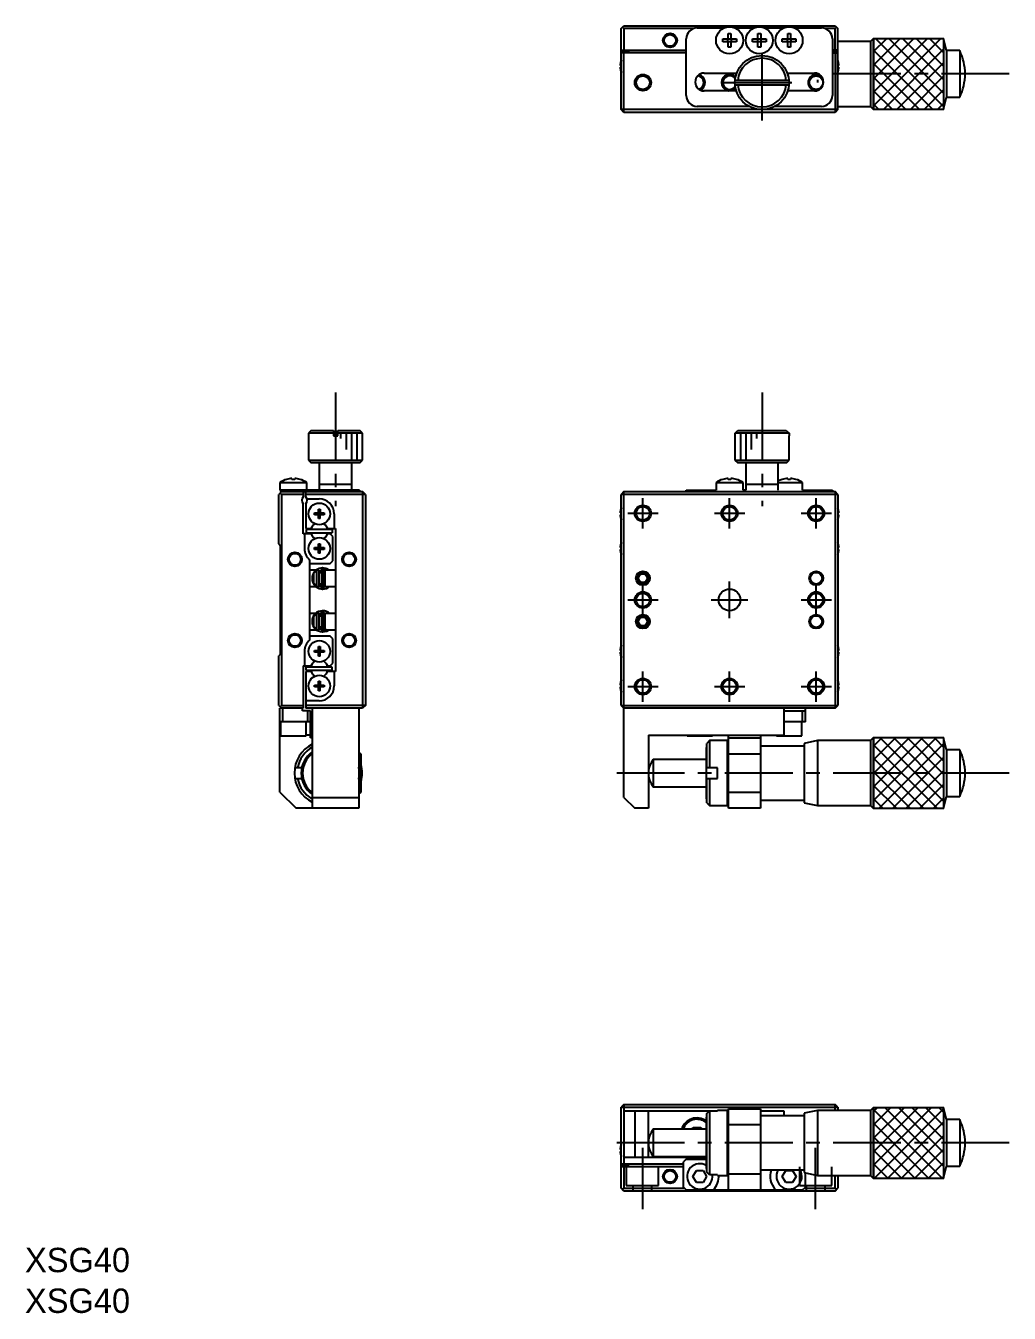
# Model space of a CAD drawing. Extents: x 13 to 368, y 16 to 254.
# Drawn here: x 13.3 to 195, y 16 to 253.8 of the extents above; entities that cross this region are included whole.
import ezdxf

# ---------------------------------------------------------------- set-up
doc = ezdxf.new("R2010")
doc.units = 0
doc.header["$LTSCALE"] = 10
doc.linetypes.add('CENTER', pattern=[2, 1.25, -0.25, 0.25, -0.25])
doc.linetypes.add('DASHED', pattern=[3.5, 2, -1.5])
doc.layers.get('0').update_dxf_attribs({"linetype": 'CONTINUOUS'})
doc.layers.add('CENTER', color=1, linetype='CENTER')
doc.styles.get("Standard").update_dxf_attribs({"font": 'FGP教科書体NT-M'})

msp = doc.modelspace()

# ---------------------------------------------------------------- linework, layer by layer
at = {"color": 7, "linetype": 'CONTINUOUS'}
for p, q in [((123.302883, 253.318637), (123.802883, 253.818637)), ((123.302883, 238.318637), (123.302883, 253.318637)), ((123.552883, 253.568637), (123.802883, 253.318637)), ((123.802883, 253.818637), (162.802883, 253.818637)), ((123.802883, 253.318637), (123.802883, 249.318637)), ((136.678383, 253.318637), (123.802883, 253.318637)), ((137.302883, 253.418637), (142.323087, 253.418637)), ((143.042883, 252.377226), (143.562883, 252.377226)), ((143.042883, 251.378637), (143.042883, 252.377226)), ((143.562883, 252.377226), (143.562883, 251.378637)), ((144.282678, 253.418637), (147.823087, 253.418637)), ((148.542883, 252.377226), (149.062883, 252.377226)), ((148.542883, 251.378637), (148.542883, 252.377226)), ((149.062883, 252.377226), (149.062883, 251.378637)), ((149.782678, 253.418637), (153.323087, 253.418637)), ((154.042883, 252.377226), (154.562883, 252.377226)), ((154.042883, 251.378637), (154.042883, 252.377226)), ((154.562883, 252.377226), (154.562883, 251.378637)), ((155.282678, 253.418637), (160.302883, 253.418637)), ((162.802883, 253.318637), (160.927382, 253.318637)), ((162.802883, 253.818637), (163.302883, 253.318637)), ((162.802883, 253.318637), (163.052883, 253.568637)), ((162.802883, 249.318637), (162.802883, 253.318637)), ((163.302883, 238.318637), (163.302883, 253.318637)), ((135.302883, 240.918637), (135.302883, 251.418637)), ((142.044293, 250.858637), (142.044293, 251.378637)), ((142.044293, 251.378637), (143.042883, 251.378637)), ((143.042883, 250.858637), (142.044293, 250.858637)), ((143.001508, 250.858637), (143.001508, 251.378637)), ((143.042883, 251.420012), (143.562883, 251.420012)), ((143.042883, 249.860047), (143.042883, 250.858637)), ((143.562883, 250.817262), (143.042883, 250.817262)), ((143.562883, 249.860047), (143.042883, 249.860047)), ((143.562883, 251.378637), (144.561472, 251.378637)), ((143.562883, 250.858637), (143.562883, 249.860047)), ((144.561472, 250.858637), (143.562883, 250.858637)), ((143.604258, 251.378637), (143.604258, 250.858637)), ((144.561472, 251.378637), (144.561472, 250.858637)), ((147.544293, 250.858637), (147.544293, 251.378637)), ((147.544293, 251.378637), (148.542883, 251.378637)), ((148.542883, 250.858637), (147.544293, 250.858637)), ((148.501508, 250.858637), (148.501508, 251.378637)), ((148.542883, 251.420012), (149.062883, 251.420012)), ((148.542883, 249.860047), (148.542883, 250.858637)), ((149.062883, 250.817262), (148.542883, 250.817262)), ((149.062883, 249.860047), (148.542883, 249.860047)), ((149.062883, 251.378637), (150.061472, 251.378637)), ((149.062883, 250.858637), (149.062883, 249.860047)), ((150.061472, 250.858637), (149.062883, 250.858637)), ((149.104258, 251.378637), (149.104258, 250.858637)), ((150.061472, 251.378637), (150.061472, 250.858637)), ((153.044293, 250.858637), (153.044293, 251.378637)), ((153.044293, 251.378637), (154.042883, 251.378637)), ((154.042883, 250.858637), (153.044293, 250.858637)), ((154.001508, 250.858637), (154.001508, 251.378637)), ((154.042883, 251.420012), (154.562883, 251.420012)), ((154.042883, 249.860047), (154.042883, 250.858637)), ((154.562883, 250.817262), (154.042883, 250.817262)), ((154.562883, 249.860047), (154.042883, 249.860047)), ((154.562883, 251.378637), (155.561472, 251.378637)), ((154.562883, 250.858637), (154.562883, 249.860047)), ((155.561472, 250.858637), (154.562883, 250.858637)), ((154.604258, 251.378637), (154.604258, 250.858637)), ((155.561472, 251.378637), (155.561472, 250.858637)), ((162.302883, 251.418637), (162.302883, 240.918637)), ((169.302887, 250.918633), (163.302883, 250.918633)), ((169.802889, 251.418636), (169.302887, 250.918633)), ((169.302887, 250.918633), (169.302887, 238.918641)), ((169.802889, 251.418636), (169.802889, 238.418638)), ((182.80289, 251.418636), (169.802889, 251.418636)), ((182.90289, 251.418636), (169.902889, 251.418636)), ((169.902889, 251.418636), (169.902889, 238.418638)), ((182.80289, 251.418636), (182.80289, 238.418638)), ((183.392378, 249.218637), (182.80289, 251.418636)), ((182.90289, 238.418638), (182.90289, 251.418636)), ((123.302883, 249.318637), (135.302883, 249.318637)), ((124.702883, 249.068637), (123.302883, 249.068637)), ((135.302883, 248.818637), (123.302883, 248.818637)), ((123.802883, 237.818637), (123.802883, 248.818637)), ((124.702883, 248.818637), (124.702883, 249.068637)), ((163.302883, 249.318637), (162.302883, 249.318637)), ((162.302883, 249.068637), (163.302883, 249.068637)), ((162.302883, 248.818637), (163.302883, 248.818637)), ((162.802883, 248.818637), (162.802883, 237.818637)), ((183.392378, 249.218637), (183.392378, 240.618637)), ((185.802889, 249.218637), (183.392378, 249.218637)), ((185.802889, 249.218637), (185.802889, 240.618637)), ((123.113024, 246.498637), (123.233361, 246.498637)), ((123.233361, 246.138637), (123.113024, 246.138637)), ((123.228739, 247.207253), (123.233361, 247.204998)), ((123.233361, 245.432275), (123.228739, 245.430021)), ((123.233361, 246.498637), (123.233361, 246.138637)), ((138.602883, 245.068637), (144.619134, 245.068637)), ((153.986631, 245.068637), (159.002883, 245.068637)), ((163.372404, 247.204998), (163.377027, 247.207253)), ((163.372404, 246.498637), (163.492742, 246.498637)), ((163.372404, 246.138637), (163.372404, 246.498637)), ((163.492742, 246.138637), (163.372404, 246.138637)), ((163.377027, 245.430021), (163.372404, 245.432275)), ((154.286857, 243.718637), (144.318908, 243.718637)), ((144.318908, 242.918637), (154.286857, 242.918637)), ((159.552882, 243.818637), (159.552882, 243.318637)), ((144.5492, 241.768637), (138.602883, 241.768637)), ((159.002883, 241.768637), (154.056565, 241.768637)), ((182.80289, 238.418638), (183.392378, 240.618637)), ((183.392378, 240.618637), (185.802889, 240.618637)), ((123.802883, 237.818637), (123.302883, 238.318637)), ((163.302883, 238.318637), (123.302883, 238.318637)), ((146.928014, 238.918637), (137.302883, 238.918637)), ((160.302883, 238.918637), (151.677751, 238.918637)), ((163.302883, 238.318637), (162.802883, 237.818637)), ((163.302883, 238.918641), (169.302887, 238.918641)), ((169.302887, 238.918641), (169.802889, 238.418638)), ((169.802889, 238.418638), (182.80289, 238.418638)), ((169.902889, 238.418638), (182.90289, 238.418638)), ((162.802883, 237.818637), (123.802883, 237.818637)), ((66.032821, 179.051811), (65.532821, 178.551811)), ((70.132821, 178.551811), (65.532821, 178.551811)), ((65.532821, 178.551811), (65.532821, 173.551811)), ((66.032821, 179.051811), (70.132821, 179.051811)), ((70.132821, 179.051811), (70.132821, 178.051811)), ((70.932821, 179.051811), (75.032821, 179.051811)), ((70.932821, 178.051811), (70.932821, 179.051811)), ((75.532821, 178.551811), (70.932821, 178.551811)), ((75.532821, 178.551811), (75.032821, 179.051811)), ((75.532821, 173.551811), (75.532821, 178.551811)), ((144.318908, 178.551811), (144.820696, 179.051811)), ((154.286857, 178.551811), (144.318908, 178.551811)), ((144.318908, 178.051811), (144.318908, 178.551811)), ((144.820696, 179.051811), (153.78507, 179.051811)), ((153.78507, 179.051811), (154.286857, 178.551811)), ((154.286857, 178.551811), (154.286857, 178.051811)), ((70.132821, 178.051811), (70.932821, 178.051811)), ((144.302883, 178.051811), (144.318908, 178.051811)), ((144.302883, 178.051811), (144.302883, 173.551811)), ((154.286857, 178.051811), (154.302883, 178.051811)), ((154.302883, 173.551811), (154.302883, 178.051811)), ((65.532821, 173.551811), (66.032821, 173.051811)), ((65.532821, 173.551811), (75.532821, 173.551811)), ((75.032821, 173.051811), (66.032821, 173.051811)), ((67.532821, 173.051811), (67.532821, 168.051811)), ((73.532821, 168.051811), (73.532821, 173.051811)), ((75.032821, 173.051811), (75.532821, 173.551811)), ((144.302883, 173.551811), (154.302883, 173.551811)), ((144.302883, 173.551811), (144.802883, 173.051811)), ((153.802883, 173.051811), (144.802883, 173.051811)), ((146.302883, 173.051811), (146.302883, 168.051811)), ((152.302883, 168.051811), (152.302883, 173.051811)), ((153.802883, 173.051811), (154.302883, 173.551811)), ((60.232821, 169.443469), (65.232821, 169.443469)), ((60.232821, 169.443469), (60.232821, 168.051811)), ((61.474231, 170.014392), (61.470888, 170.021247)), ((62.472821, 170.014392), (62.472821, 170.186764)), ((62.992821, 170.014392), (62.472821, 170.014392)), ((62.992821, 170.186764), (62.992821, 170.014392)), ((63.994754, 170.021247), (63.99141, 170.014392)), ((65.232821, 168.051811), (65.232821, 169.443469)), ((73.532821, 169.051811), (67.532821, 169.051811)), ((140.802883, 169.443469), (145.802883, 169.443469)), ((140.802883, 169.443469), (140.802883, 168.051811)), ((142.044293, 170.014392), (142.04095, 170.021247)), ((143.042883, 170.014392), (143.042883, 170.186764)), ((143.562883, 170.014392), (143.042883, 170.014392)), ((143.562883, 170.186764), (143.562883, 170.014392)), ((144.564816, 170.021247), (144.561472, 170.014392)), ((145.802883, 168.051811), (145.802883, 169.443469)), ((152.302883, 169.051811), (146.302883, 169.051811)), ((152.302883, 169.443469), (156.802883, 169.443469)), ((153.044293, 170.014392), (153.04095, 170.021247)), ((154.042883, 170.014392), (154.042883, 170.186764)), ((154.562883, 170.014392), (154.042883, 170.014392)), ((154.562883, 170.186764), (154.562883, 170.014392)), ((155.564816, 170.021247), (155.561472, 170.014392)), ((156.802883, 168.051811), (156.802883, 169.443469)), ((60.532821, 167.751811), (60.032821, 167.251811)), ((60.032821, 158.101811), (60.032821, 167.251811)), ((74.932821, 168.051811), (60.232821, 168.051811)), ((60.532821, 167.251811), (60.282821, 167.501811)), ((60.432821, 167.751811), (60.432821, 168.051811)), ((60.432821, 167.751811), (75.532821, 167.751811)), ((60.532821, 167.251811), (60.532821, 128.251811)), ((64.532821, 167.251811), (60.532821, 167.251811)), ((64.532821, 167.751811), (64.532821, 166.813249)), ((65.032821, 166.813249), (65.032821, 167.751811)), ((76.032821, 167.251811), (65.032821, 167.251811)), ((74.932821, 168.051811), (74.932821, 167.751811)), ((76.032821, 167.251811), (75.532821, 167.751811)), ((75.532821, 167.751811), (75.532821, 127.751811)), ((76.032821, 167.251811), (76.032821, 128.251811)), ((123.802883, 167.751811), (123.302883, 167.251811)), ((123.302883, 128.251811), (123.302883, 167.251811)), ((163.302883, 167.251811), (123.302883, 167.251811)), ((123.802883, 167.751811), (162.802883, 167.751811)), ((123.802883, 111.251811), (123.802883, 167.751811)), ((135.302883, 167.751811), (135.302883, 168.051811)), ((135.302883, 168.051811), (140.802883, 168.051811)), ((146.302883, 168.051811), (145.802883, 168.051811)), ((156.802883, 168.051811), (162.302883, 168.051811)), ((162.302883, 168.051811), (162.302883, 167.751811)), ((163.302883, 167.251811), (162.802883, 167.751811)), ((162.802883, 167.751811), (162.802883, 127.751811)), ((163.302883, 167.251811), (163.302883, 128.251811)), ((64.532821, 159.951811), (64.532821, 165.490374)), ((65.032821, 165.490374), (65.032821, 160.951811)), ((65.251067, 166.401811), (67.532821, 166.401811)), ((67.352821, 164.538173), (67.712821, 164.538173)), ((67.352821, 163.831811), (67.352821, 164.538173)), ((67.712821, 164.538173), (67.712821, 163.831811)), ((123.228739, 164.540427), (123.233361, 164.538173)), ((163.372404, 164.538173), (163.377027, 164.540427)), ((66.646459, 163.831811), (67.352821, 163.831811)), ((66.646459, 163.471811), (66.646459, 163.831811)), ((67.352821, 163.471811), (66.646459, 163.471811)), ((67.363193, 163.821439), (67.352821, 163.831811)), ((67.363193, 163.482184), (67.352821, 163.471811)), ((67.352821, 162.76545), (67.352821, 163.471811)), ((67.712821, 162.76545), (67.352821, 162.76545)), ((67.363193, 163.482184), (67.363193, 163.821439)), ((67.363193, 163.821439), (67.702449, 163.821439)), ((67.702449, 163.482184), (67.363193, 163.482184)), ((67.702449, 163.821439), (67.712821, 163.831811)), ((67.702449, 163.821439), (67.702449, 163.482184)), ((67.702449, 163.482184), (67.712821, 163.471811)), ((67.712821, 163.831811), (68.419182, 163.831811)), ((68.419182, 163.471811), (67.712821, 163.471811)), ((67.712821, 162.76545), (67.712821, 163.471811)), ((68.419182, 163.831811), (68.419182, 163.471811)), ((70.282821, 163.651811), (70.282821, 160.951811)), ((123.113024, 163.831811), (123.233361, 163.831811)), ((123.233361, 163.471811), (123.113024, 163.471811)), ((123.233361, 162.76545), (123.228739, 162.763195)), ((123.233361, 163.831811), (123.233361, 163.471811)), ((163.372404, 163.471811), (163.372404, 163.831811)), ((163.372404, 163.831811), (163.492742, 163.831811)), ((163.492742, 163.471811), (163.372404, 163.471811)), ((163.377027, 162.763195), (163.372404, 162.76545)), ((65.982015, 159.951811), (64.532821, 159.951811)), ((64.782821, 159.951811), (64.782821, 157.251811)), ((65.032821, 160.951811), (65.982015, 160.951811)), ((69.932821, 160.751811), (65.132821, 160.751811)), ((65.132821, 160.751811), (65.132821, 160.151811)), ((65.132821, 160.151811), (69.932821, 160.151811)), ((66.132181, 161.211907), (65.982015, 160.951811)), ((66.132181, 159.691716), (65.982015, 159.951811)), ((69.083627, 160.951811), (68.933461, 161.211907)), ((69.083627, 159.951811), (68.933461, 159.691716)), ((69.083627, 160.951811), (70.532821, 160.951811)), ((69.532821, 159.951811), (69.083627, 159.951811)), ((70.032821, 159.451811), (69.532821, 159.951811)), ((69.932821, 160.751811), (69.932821, 160.151811)), ((70.032821, 154.951811), (70.032821, 159.451811)), ((70.532821, 160.951811), (70.532821, 134.551811)), ((60.032821, 158.101811), (60.382821, 157.751811)), ((60.382821, 137.751811), (60.382821, 157.751811)), ((66.646459, 157.431811), (67.352821, 157.431811)), ((66.646459, 157.071811), (66.646459, 157.431811)), ((67.352821, 157.071811), (66.646459, 157.071811)), ((67.352821, 158.138173), (67.712821, 158.138173)), ((67.352821, 157.431811), (67.352821, 158.138173)), ((67.363193, 157.421439), (67.352821, 157.431811)), ((67.363193, 157.082184), (67.352821, 157.071811)), ((67.352821, 156.36545), (67.352821, 157.071811)), ((67.363193, 157.082184), (67.363193, 157.421439)), ((67.363193, 157.421439), (67.702449, 157.421439)), ((67.702449, 157.082184), (67.363193, 157.082184)), ((67.702449, 157.421439), (67.712821, 157.431811)), ((67.702449, 157.421439), (67.702449, 157.082184)), ((67.702449, 157.082184), (67.712821, 157.071811)), ((67.712821, 158.138173), (67.712821, 157.431811)), ((67.712821, 157.431811), (68.419182, 157.431811)), ((68.419182, 157.071811), (67.712821, 157.071811)), ((67.712821, 156.36545), (67.712821, 157.071811)), ((68.419182, 157.431811), (68.419182, 157.071811)), ((123.113024, 157.431811), (123.233361, 157.431811)), ((123.233361, 157.071811), (123.113024, 157.071811)), ((123.228739, 158.140427), (123.233361, 158.138173)), ((123.233361, 157.431811), (123.233361, 157.071811)), ((163.372404, 158.138173), (163.377027, 158.140427)), ((163.372404, 157.071811), (163.372404, 157.431811)), ((163.372404, 157.431811), (163.492742, 157.431811)), ((163.492742, 157.071811), (163.372404, 157.071811)), ((65.732821, 155.172749), (65.732821, 140.330874)), ((67.712821, 156.36545), (67.352821, 156.36545)), ((69.532821, 154.451811), (70.032821, 154.951811)), ((123.233361, 156.36545), (123.228739, 156.363195)), ((163.377027, 156.363195), (163.372404, 156.36545)), ((65.732821, 154.451811), (69.532821, 154.451811)), ((66.954387, 153.251811), (65.732821, 153.251811)), ((66.532821, 152.668327), (67.032821, 153.197495)), ((66.532821, 150.835296), (66.532821, 152.668327)), ((67.532821, 153.251811), (67.032821, 153.251811)), ((67.032821, 153.251811), (67.032821, 150.251811)), ((67.532689, 153.132205), (67.939252, 153.243069)), ((67.532821, 150.251811), (67.532821, 153.251811)), ((67.939303, 152.751811), (67.532821, 152.751811)), ((67.732821, 152.751811), (67.732821, 153.201641)), ((67.939303, 153.45489), (67.939303, 149.95489)), ((68.912053, 153.493922), (68.16358, 153.653428)), ((68.36802, 153.500894), (68.336706, 153.486895)), ((68.339303, 149.95489), (68.339303, 153.45489)), ((68.339303, 152.854002), (68.33963, 152.867957)), ((68.532821, 152.751811), (68.339303, 152.751811)), ((68.33963, 152.867957), (68.340664, 152.882652)), ((68.340664, 152.882652), (68.342403, 152.897278)), ((68.342403, 152.897278), (68.344844, 152.911801)), ((68.344844, 152.911801), (68.347981, 152.926188)), ((68.347981, 152.926188), (68.351808, 152.940404)), ((68.351808, 152.940404), (68.356315, 152.954418)), ((68.356315, 152.954418), (68.361494, 152.968197)), ((68.361494, 152.968197), (68.367333, 152.981707)), ((68.367333, 152.981707), (68.373821, 152.994918)), ((68.400155, 153.513381), (68.36802, 153.500894)), ((68.373821, 152.994918), (68.380943, 153.007797)), ((68.380943, 153.007797), (68.388684, 153.020314)), ((68.388684, 153.020314), (68.397029, 153.032439)), ((68.397029, 153.032439), (68.405958, 153.04414)), ((68.43286, 153.524242), (68.400155, 153.513381)), ((68.405958, 153.04414), (68.415454, 153.05539)), ((68.415454, 153.05539), (68.425494, 153.06616)), ((68.425494, 153.06616), (68.436057, 153.076422)), ((68.466054, 153.533454), (68.43286, 153.524242)), ((68.436057, 153.076422), (68.447119, 153.086149)), ((68.447119, 153.086149), (68.458656, 153.095316)), ((68.458656, 153.095316), (68.47064, 153.103897)), ((68.499657, 153.540992), (68.466054, 153.533454)), ((68.47064, 153.103897), (68.483044, 153.11187)), ((68.483044, 153.11187), (68.495839, 153.119211)), ((68.495839, 153.119211), (68.508993, 153.1259)), ((68.533587, 153.54684), (68.499657, 153.540992)), ((68.508993, 153.1259), (68.522476, 153.131917)), ((68.522476, 153.131917), (68.532798, 153.135984)), ((68.532821, 153.251811), (68.532821, 150.251811)), ((70.532821, 153.251811), (68.532821, 153.251811)), ((68.56776, 153.550983), (68.533587, 153.54684)), ((68.602094, 153.553411), (68.56776, 153.550983)), ((68.636505, 153.554118), (68.602094, 153.553411)), ((68.67091, 153.553103), (68.636505, 153.554118)), ((68.705225, 153.550367), (68.67091, 153.553103)), ((68.739365, 153.545918), (68.705225, 153.550367)), ((68.773248, 153.539764), (68.739365, 153.545918)), ((68.806791, 153.53192), (68.773248, 153.539764)), ((68.839911, 153.522405), (68.806791, 153.53192)), ((68.834714, 153.265831), (68.828127, 153.251811)), ((68.841236, 153.280166), (68.834714, 153.265831)), ((68.913209, 153.491649), (68.83879, 153.251796)), ((68.872527, 153.511241), (68.839911, 153.522405)), ((68.847652, 153.294723), (68.841236, 153.280166)), ((68.853921, 153.30941), (68.847652, 153.294723)), ((68.860003, 153.324134), (68.853921, 153.30941)), ((68.86586, 153.3388), (68.860003, 153.324134)), ((68.871453, 153.353316), (68.86586, 153.3388)), ((68.876748, 153.367587), (68.871453, 153.353316)), ((68.902878, 153.499173), (68.872527, 153.511241)), ((68.88171, 153.381525), (68.876748, 153.367587)), ((68.886308, 153.395039), (68.88171, 153.381525)), ((68.890513, 153.408043), (68.886308, 153.395039)), ((68.894297, 153.420455), (68.890513, 153.408043)), ((68.897637, 153.432196), (68.894297, 153.420455)), ((68.900512, 153.44319), (68.897637, 153.432196)), ((68.902902, 153.453368), (68.900512, 153.44319)), ((68.901197, 153.499526), (68.903455, 153.498874)), ((69.324089, 153.251832), (68.902335, 153.49813)), ((68.904793, 153.462664), (68.902902, 153.453368)), ((68.903455, 153.498874), (68.905211, 153.49705)), ((68.906173, 153.471019), (68.904793, 153.462664)), ((68.905211, 153.49705), (68.906453, 153.494066)), ((68.905656, 153.494251), (68.911425, 153.494234)), ((68.907033, 153.478381), (68.906173, 153.471019)), ((68.906453, 153.494066), (68.907173, 153.489941)), ((68.907367, 153.484702), (68.907033, 153.478381)), ((68.907173, 153.489941), (68.907367, 153.484702)), ((68.911425, 153.494234), (68.913209, 153.491649)), ((65.732821, 150.251811), (66.840987, 150.251811)), ((67.032821, 150.306128), (66.532821, 150.835296)), ((67.032821, 150.251811), (67.532821, 150.251811)), ((67.939249, 150.166996), (67.532735, 150.277238)), ((67.532821, 150.751811), (67.939303, 150.751811)), ((67.598305, 150.251811), (67.732821, 150.251811)), ((67.732821, 150.251811), (67.732821, 150.751811)), ((68.339303, 150.751811), (68.532821, 150.751811)), ((68.339352, 150.550453), (68.339303, 150.555777)), ((68.339972, 150.535731), (68.339352, 150.550453)), ((68.56764, 150.214306), (68.339362, 150.166683)), ((68.3413, 150.521053), (68.339972, 150.535731)), ((68.343333, 150.506454), (68.3413, 150.521053)), ((68.346067, 150.491966), (68.343333, 150.506454)), ((68.349498, 150.477624), (68.346067, 150.491966)), ((68.353618, 150.463462), (68.349498, 150.477624)), ((68.35842, 150.449512), (68.353618, 150.463462)), ((68.363894, 150.435809), (68.35842, 150.449512)), ((68.370028, 150.422384), (68.363894, 150.435809)), ((68.376811, 150.409272), (68.370028, 150.422384)), ((68.384228, 150.396502), (68.376811, 150.409272)), ((68.392263, 150.384108), (68.384228, 150.396502)), ((68.4009, 150.372121), (68.392263, 150.384108)), ((68.41012, 150.36057), (68.4009, 150.372121)), ((68.419902, 150.349486), (68.41012, 150.36057)), ((68.430225, 150.338897), (68.419902, 150.349486)), ((68.441065, 150.328832), (68.430225, 150.338897)), ((68.452398, 150.319319), (68.441065, 150.328832)), ((68.464197, 150.310382), (68.452398, 150.319319)), ((68.476434, 150.302048), (68.464197, 150.310382)), ((68.489079, 150.294339), (68.476434, 150.302048)), ((68.502101, 150.287279), (68.489079, 150.294339)), ((68.515468, 150.280887), (68.502101, 150.287279)), ((68.529146, 150.275182), (68.515468, 150.280887)), ((68.532798, 150.273795), (68.529146, 150.275182)), ((68.532821, 150.251811), (70.532821, 150.251811)), ((68.680307, 150.251473), (68.56764, 150.214306)), ((68.843476, 149.888125), (68.902878, 149.910606)), ((68.898677, 149.910674), (68.901197, 149.910253)), ((68.901197, 149.910253), (68.900839, 149.911115)), ((68.902878, 149.910606), (68.901197, 149.910253)), ((68.903635, 149.911022), (68.902878, 149.910606)), ((66.841691, 145.251811), (65.732821, 145.251811)), ((66.532821, 144.668327), (67.032821, 145.197495)), ((67.532821, 145.251811), (67.032821, 145.251811)), ((67.032821, 145.251811), (67.032821, 142.251811)), ((67.532631, 145.226341), (67.939299, 145.336633)), ((67.532821, 142.251811), (67.532821, 145.251811)), ((67.732821, 145.251811), (67.598646, 145.251811)), ((67.732821, 144.751811), (67.732821, 145.251811)), ((67.939303, 145.548733), (67.939303, 142.048733)), ((68.339303, 142.048733), (68.339303, 145.548733)), ((68.339395, 145.336935), (68.567916, 145.289237)), ((68.367333, 145.075551), (68.373821, 145.088762)), ((68.373821, 145.088762), (68.380943, 145.101641)), ((68.380943, 145.101641), (68.388684, 145.114158)), ((68.388684, 145.114158), (68.397029, 145.126282)), ((68.397029, 145.126282), (68.405958, 145.137984)), ((68.405958, 145.137984), (68.415454, 145.149234)), ((68.415454, 145.149234), (68.425494, 145.160004)), ((68.425494, 145.160004), (68.436057, 145.170265)), ((68.436057, 145.170265), (68.447119, 145.179993)), ((68.447119, 145.179993), (68.458656, 145.189159)), ((68.458656, 145.189159), (68.47064, 145.197741)), ((68.47064, 145.197741), (68.483044, 145.205714)), ((68.483044, 145.205714), (68.495839, 145.213055)), ((68.495839, 145.213055), (68.508993, 145.219744)), ((68.508993, 145.219744), (68.522476, 145.225761)), ((68.522476, 145.225761), (68.532798, 145.229828)), ((68.532821, 145.251811), (68.532821, 142.251811)), ((70.532821, 145.251811), (68.532821, 145.251811)), ((68.567916, 145.289237), (68.680586, 145.252045)), ((68.855854, 145.61119), (68.841466, 145.615757)), ((68.902878, 145.593016), (68.855805, 145.611036)), ((68.901197, 145.59337), (68.90082, 145.592462)), ((68.902878, 145.593016), (68.901197, 145.59337)), ((68.903635, 145.592601), (68.902878, 145.593016)), ((66.532821, 142.835296), (66.532821, 144.668327)), ((67.032821, 142.306128), (66.532821, 142.835296)), ((67.939303, 144.751811), (67.532821, 144.751811)), ((67.532821, 142.751811), (67.939303, 142.751811)), ((67.732821, 142.302427), (67.732821, 142.751811)), ((68.339303, 144.947846), (68.33963, 144.961801)), ((68.532821, 144.751811), (68.339303, 144.751811)), ((68.339303, 142.751811), (68.532821, 142.751811)), ((68.33963, 144.961801), (68.340664, 144.976495)), ((68.340664, 144.976495), (68.342403, 144.991121)), ((68.342403, 144.991121), (68.344844, 145.005645)), ((68.344844, 145.005645), (68.347981, 145.020031)), ((68.347981, 145.020031), (68.351808, 145.034248)), ((68.351808, 145.034248), (68.356315, 145.048262)), ((68.356315, 145.048262), (68.361494, 145.062041)), ((68.361494, 145.062041), (68.367333, 145.075551)), ((65.732821, 142.251811), (66.954807, 142.251811)), ((69.532821, 141.051811), (65.732821, 141.051811)), ((67.032821, 142.251811), (67.532821, 142.251811)), ((67.939281, 142.26055), (67.532674, 142.371424)), ((68.164834, 141.850212), (68.848761, 141.983744)), ((68.336657, 142.016751), (68.348728, 142.011132)), ((68.339352, 142.644297), (68.339303, 142.64962)), ((68.339972, 142.629575), (68.339352, 142.644297)), ((68.3413, 142.614897), (68.339972, 142.629575)), ((68.343333, 142.600297), (68.3413, 142.614897)), ((68.346067, 142.58581), (68.343333, 142.600297)), ((68.349498, 142.571468), (68.346067, 142.58581)), ((68.348728, 142.011132), (68.380507, 141.997657)), ((68.353618, 142.557305), (68.349498, 142.571468)), ((68.35842, 142.543356), (68.353618, 142.557305)), ((68.363894, 142.529653), (68.35842, 142.543356)), ((68.370028, 142.516228), (68.363894, 142.529653)), ((68.376811, 142.503115), (68.370028, 142.516228)), ((68.384228, 142.490346), (68.376811, 142.503115)), ((68.380507, 141.997657), (68.412903, 141.985792)), ((68.392263, 142.477952), (68.384228, 142.490346)), ((68.4009, 142.465964), (68.392263, 142.477952)), ((68.41012, 142.454414), (68.4009, 142.465964)), ((68.419902, 142.443329), (68.41012, 142.454414)), ((68.412903, 141.985792), (68.445834, 141.975567)), ((68.430225, 142.432741), (68.419902, 142.443329)), ((68.441065, 142.422676), (68.430225, 142.432741)), ((68.452398, 142.413163), (68.441065, 142.422676)), ((68.445834, 141.975567), (68.47922, 141.967005)), ((68.464197, 142.404226), (68.452398, 142.413163)), ((68.476434, 142.395892), (68.464197, 142.404226)), ((68.489079, 142.388183), (68.476434, 142.395892)), ((68.47922, 141.967005), (68.51298, 141.960126)), ((68.502101, 142.381123), (68.489079, 142.388183)), ((68.515468, 142.37473), (68.502101, 142.381123)), ((68.51298, 141.960126), (68.54703, 141.954946)), ((68.529146, 142.369026), (68.515468, 142.37473)), ((68.532798, 142.367639), (68.529146, 142.369026)), ((68.532821, 142.251811), (70.532821, 142.251811)), ((68.54703, 141.954946), (68.581287, 141.951477)), ((68.581287, 141.951477), (68.615668, 141.949727)), ((68.615668, 141.949727), (68.650089, 141.949699)), ((68.650089, 141.949699), (68.684466, 141.951394)), ((68.684466, 141.951394), (68.718716, 141.954806)), ((68.718716, 141.954806), (68.752754, 141.959928)), ((68.752754, 141.959928), (68.786499, 141.966746)), ((68.786499, 141.966746), (68.819867, 141.975246)), ((68.819867, 141.975246), (68.852778, 141.985405)), ((68.834714, 142.237791), (68.828127, 142.251811)), ((68.841236, 142.223457), (68.834714, 142.237791)), ((68.911425, 142.009388), (68.83879, 142.251827)), ((68.847652, 142.2089), (68.841236, 142.223457)), ((68.853921, 142.194213), (68.847652, 142.2089)), ((68.852778, 141.985405), (68.885152, 141.9972)), ((68.860003, 142.179489), (68.853921, 142.194213)), ((68.86586, 142.164823), (68.860003, 142.179489)), ((68.871453, 142.150307), (68.86586, 142.164823)), ((68.876748, 142.136035), (68.871453, 142.150307)), ((68.88171, 142.122098), (68.876748, 142.136035)), ((68.886308, 142.108584), (68.88171, 142.122098)), ((68.885152, 141.9972), (68.902878, 142.00445)), ((68.890513, 142.095579), (68.886308, 142.108584)), ((68.894297, 142.083167), (68.890513, 142.095579)), ((68.897637, 142.071427), (68.894297, 142.083167)), ((68.900512, 142.060433), (68.897637, 142.071427)), ((68.902902, 142.050255), (68.900512, 142.060433)), ((68.901197, 142.004097), (68.903455, 142.004749)), ((68.902335, 142.005492), (69.323997, 142.251721)), ((68.904793, 142.040959), (68.902902, 142.050255)), ((68.903455, 142.004749), (68.905211, 142.006573)), ((68.906173, 142.032603), (68.904793, 142.040959)), ((68.905211, 142.006573), (68.906453, 142.009557)), ((68.905656, 142.009371), (68.911425, 142.009388)), ((68.907033, 142.025242), (68.906173, 142.032603)), ((68.906453, 142.009557), (68.907173, 142.013682)), ((68.907367, 142.018921), (68.907033, 142.025242)), ((68.907173, 142.013682), (68.907367, 142.018921)), ((70.032821, 140.551811), (69.532821, 141.051811)), ((70.032821, 136.051811), (70.032821, 140.551811)), ((64.782821, 138.251811), (64.782821, 135.551811)), ((66.646459, 138.431811), (67.352821, 138.431811)), ((66.646459, 138.071811), (66.646459, 138.431811)), ((67.352821, 138.071811), (66.646459, 138.071811)), ((67.352821, 139.138173), (67.712821, 139.138173)), ((67.352821, 138.431811), (67.352821, 139.138173)), ((67.363193, 138.421439), (67.352821, 138.431811)), ((67.363193, 138.082184), (67.352821, 138.071811)), ((67.352821, 137.36545), (67.352821, 138.071811)), ((67.363193, 138.082184), (67.363193, 138.421439)), ((67.363193, 138.421439), (67.702449, 138.421439)), ((67.702449, 138.082184), (67.363193, 138.082184)), ((67.702449, 138.421439), (67.712821, 138.431811)), ((67.702449, 138.421439), (67.702449, 138.082184)), ((67.702449, 138.082184), (67.712821, 138.071811)), ((67.712821, 139.138173), (67.712821, 138.431811)), ((67.712821, 138.431811), (68.419182, 138.431811)), ((68.419182, 138.071811), (67.712821, 138.071811)), ((67.712821, 137.36545), (67.712821, 138.071811)), ((68.419182, 138.431811), (68.419182, 138.071811)), ((123.113024, 138.431811), (123.233361, 138.431811)), ((123.233361, 138.071811), (123.113024, 138.071811)), ((123.228739, 139.140427), (123.233361, 139.138173)), ((123.233361, 138.431811), (123.233361, 138.071811)), ((163.372404, 139.138173), (163.377027, 139.140427)), ((163.372404, 138.071811), (163.372404, 138.431811)), ((163.372404, 138.431811), (163.492742, 138.431811)), ((163.492742, 138.071811), (163.372404, 138.071811)), ((60.382821, 137.751811), (60.032821, 137.401811)), ((60.032821, 128.251811), (60.032821, 137.401811)), ((66.132181, 135.811907), (65.982015, 135.551811)), ((67.712821, 137.36545), (67.352821, 137.36545)), ((69.083627, 135.551811), (68.933461, 135.811907)), ((69.532821, 135.551811), (70.032821, 136.051811)), ((123.233361, 137.36545), (123.228739, 137.363195)), ((163.377027, 137.363195), (163.372404, 137.36545)), ((64.532821, 135.551811), (65.982015, 135.551811)), ((64.532821, 135.551811), (64.532821, 127.751811)), ((65.982015, 134.551811), (65.032821, 134.551811)), ((65.032821, 134.551811), (65.032821, 127.751811)), ((65.132821, 134.751811), (65.132821, 135.351811)), ((69.932821, 135.351811), (65.132821, 135.351811)), ((65.132821, 134.751811), (69.932821, 134.751811)), ((66.132181, 134.291716), (65.982015, 134.551811)), ((69.083627, 134.551811), (68.933461, 134.291716)), ((69.083627, 135.551811), (69.532821, 135.551811)), ((70.532821, 134.551811), (69.083627, 134.551811)), ((69.932821, 134.751811), (69.932821, 135.351811)), ((70.282821, 134.551811), (70.282821, 131.851811)), ((66.646459, 132.031811), (67.352821, 132.031811)), ((66.646459, 131.671811), (66.646459, 132.031811)), ((67.352821, 131.671811), (66.646459, 131.671811)), ((67.352821, 132.738173), (67.712821, 132.738173)), ((67.352821, 132.031811), (67.352821, 132.738173)), ((67.363193, 132.021439), (67.352821, 132.031811)), ((67.363193, 131.682184), (67.352821, 131.671811)), ((67.352821, 130.96545), (67.352821, 131.671811)), ((67.712821, 130.96545), (67.352821, 130.96545)), ((67.363193, 131.682184), (67.363193, 132.021439)), ((67.363193, 132.021439), (67.702449, 132.021439)), ((67.702449, 131.682184), (67.363193, 131.682184)), ((67.702449, 132.021439), (67.712821, 132.031811)), ((67.702449, 132.021439), (67.702449, 131.682184)), ((67.702449, 131.682184), (67.712821, 131.671811)), ((67.712821, 132.738173), (67.712821, 132.031811)), ((67.712821, 132.031811), (68.419182, 132.031811)), ((68.419182, 131.671811), (67.712821, 131.671811)), ((67.712821, 130.96545), (67.712821, 131.671811)), ((68.419182, 132.031811), (68.419182, 131.671811)), ((123.113024, 132.031811), (123.233361, 132.031811)), ((123.233361, 131.671811), (123.113024, 131.671811)), ((123.228739, 132.740427), (123.233361, 132.738173)), ((123.233361, 130.96545), (123.228739, 130.963195)), ((123.233361, 132.031811), (123.233361, 131.671811)), ((163.372404, 132.738173), (163.377027, 132.740427)), ((163.372404, 131.671811), (163.372404, 132.031811)), ((163.372404, 132.031811), (163.492742, 132.031811)), ((163.492742, 131.671811), (163.372404, 131.671811)), ((163.377027, 130.963195), (163.372404, 130.96545)), ((67.532821, 129.101811), (65.032821, 129.101811)), ((60.032821, 128.251811), (60.532821, 127.751811)), ((64.532821, 127.751811), (60.232821, 127.751811)), ((60.232821, 112.251811), (60.232821, 127.751811)), ((60.282821, 128.001811), (60.532821, 128.251811)), ((60.532821, 128.251811), (64.532821, 128.251811)), ((60.732821, 127.751811), (60.732821, 125.251811)), ((64.432821, 127.251811), (64.432821, 127.751811)), ((65.932821, 127.251811), (64.432821, 127.251811)), ((76.032821, 128.251811), (65.032821, 128.251811)), ((75.532821, 127.751811), (65.032821, 127.751811)), ((65.432821, 125.251811), (65.432821, 127.251811)), ((65.932821, 122.251811), (65.932821, 127.251811)), ((66.232821, 127.751811), (66.232821, 109.251811)), ((74.832821, 127.751811), (74.832821, 109.251811)), ((76.032821, 128.251811), (75.532821, 127.751811)), ((123.302883, 128.251811), (123.802883, 127.751811)), ((123.302883, 128.251811), (163.302883, 128.251811)), ((162.802883, 127.751811), (123.802883, 127.751811)), ((153.302883, 127.751811), (153.302883, 122.751811)), ((153.302883, 127.251811), (157.302885, 127.251811)), ((156.802883, 125.251811), (156.802883, 127.251811)), ((157.302885, 125.251811), (157.302885, 127.751811)), ((162.802883, 127.751811), (163.302883, 128.251811)), ((65.932821, 125.251811), (60.232821, 125.251811)), ((60.301999, 125.251811), (60.301999, 122.751811)), ((60.382821, 125.251811), (60.382821, 122.651811)), ((65.082821, 122.651811), (65.082821, 125.251811)), ((65.892557, 122.751811), (65.892557, 125.251811)), ((157.302883, 125.251811), (153.302883, 125.251811)), ((156.652883, 122.651811), (156.652883, 125.251811)), ((60.382821, 122.751811), (60.232821, 122.751811)), ((60.382821, 122.651811), (65.082821, 122.651811)), ((65.932821, 122.751811), (65.082821, 122.751811)), ((66.232821, 122.251811), (65.932821, 122.251811)), ((128.302883, 122.751811), (128.302883, 109.251811)), ((128.302883, 122.751811), (153.302883, 122.751811)), ((135.452883, 122.751811), (135.452883, 122.651811)), ((135.452883, 122.651811), (140.152883, 122.651811)), ((139.602883, 121.751811), (139.102883, 121.251811)), ((139.602883, 121.751811), (139.602883, 116.751811)), ((142.902883, 121.751811), (139.602883, 121.751811)), ((140.152883, 122.651811), (140.152883, 122.751811)), ((143.102883, 121.551811), (142.902883, 121.751811)), ((142.902883, 109.751811), (142.902883, 121.751811)), ((143.102883, 109.251811), (143.102883, 122.751811)), ((143.102883, 122.251811), (149.002883, 122.251811)), ((149.002883, 122.751811), (149.002883, 109.251811)), ((151.952883, 122.751811), (151.952883, 122.651811)), ((151.952883, 122.651811), (156.652883, 122.651811)), ((159.552882, 121.751807), (157.052883, 121.251808)), ((159.552882, 121.751807), (159.552882, 109.751815)), ((169.302887, 121.751807), (159.552882, 121.751807)), ((169.802889, 122.25181), (169.302887, 121.751807)), ((169.302887, 121.751807), (169.302887, 109.751815)), ((169.802889, 122.25181), (169.802889, 109.251812)), ((182.80289, 122.25181), (169.802889, 122.25181)), ((182.90289, 122.25181), (169.902889, 122.25181)), ((169.902889, 122.25181), (169.902889, 109.251812)), ((182.80289, 122.25181), (182.80289, 109.251812)), ((183.392378, 120.051811), (182.80289, 122.25181)), ((182.90289, 109.251812), (182.90289, 122.25181)), ((75.232821, 119.251811), (74.832821, 119.651811)), ((75.232821, 112.251811), (75.232821, 119.251811)), ((139.002883, 120.501811), (139.002883, 111.001811)), ((139.102863, 120.501811), (139.002883, 120.501811)), ((139.102883, 116.751811), (139.102883, 121.251811)), ((149.002883, 119.251811), (143.102883, 119.251811)), ((157.052883, 120.751811), (149.002883, 120.751811)), ((157.052883, 121.251808), (157.052883, 110.251814)), ((183.392378, 120.051811), (183.392378, 111.451811)), ((185.802889, 120.051811), (183.392378, 120.051811)), ((185.802889, 120.051811), (185.802889, 111.451811)), ((64.289277, 116.751811), (63.016741, 116.751811)), ((74.848901, 116.751811), (74.832831, 116.751811)), ((129.180392, 118.251807), (129.180392, 113.251815)), ((139.002883, 118.251807), (129.180392, 118.251807)), ((141.102883, 116.751811), (139.102883, 116.751811)), ((141.102883, 114.751811), (141.102883, 116.751811)), ((63.016741, 114.751811), (64.289277, 114.751811)), ((74.832831, 114.751811), (74.848901, 114.751811)), ((139.102883, 110.251811), (139.102883, 114.751811)), ((139.102883, 114.751811), (141.102883, 114.751811)), ((139.602883, 114.751811), (139.602883, 109.751811)), ((60.232821, 112.251811), (63.232821, 109.251811)), ((74.832821, 111.851811), (75.232821, 112.251811)), ((129.180392, 113.251815), (139.002883, 113.251815)), ((143.102883, 112.251811), (149.002883, 112.251811)), ((66.232821, 111.251811), (74.832821, 111.251811)), ((123.802883, 111.251811), (125.802883, 109.251811)), ((139.002883, 111.001811), (139.102863, 111.001811)), ((139.102883, 110.251811), (139.602883, 109.751811)), ((139.602883, 109.751811), (142.902883, 109.751811)), ((142.902883, 109.751811), (143.102883, 109.951811)), ((149.002883, 110.751811), (157.052883, 110.751811)), ((157.052883, 110.251814), (159.552882, 109.751815)), ((159.552882, 109.751815), (169.302887, 109.751815)), ((169.302887, 109.751815), (169.802889, 109.251812)), ((182.80289, 109.251812), (183.392378, 111.451811)), ((183.392378, 111.451811), (185.802889, 111.451811)), ((74.832821, 109.251811), (63.232821, 109.251811)), ((128.302883, 109.251811), (125.802883, 109.251811)), ((149.002883, 109.251811), (143.102883, 109.251811)), ((169.802889, 109.251812), (182.80289, 109.251812)), ((169.902889, 109.251812), (182.90289, 109.251812)), ((123.802883, 54.551659), (123.302883, 54.051659)), ((123.302883, 39.051659), (123.302883, 54.051659)), ((123.302883, 54.051659), (163.302883, 54.051659)), ((123.802883, 54.551659), (162.802883, 54.551659)), ((123.802883, 54.551659), (123.802883, 43.551659)), ((123.802883, 53.351659), (139.587048, 53.351659)), ((125.802883, 53.351659), (125.802883, 44.751659)), ((128.302883, 44.751659), (128.302883, 53.351659)), ((139.102883, 52.859986), (139.602883, 53.367739)), ((139.102883, 42.043332), (139.102883, 52.859986)), ((139.602883, 53.367739), (139.602883, 41.535579)), ((139.602883, 53.367739), (141.102883, 53.367739)), ((141.102883, 53.367739), (141.102883, 53.451659)), ((142.902883, 53.451659), (141.102883, 53.451659)), ((142.902883, 41.451659), (142.902883, 53.451659)), ((143.102883, 53.251659), (142.902883, 53.451659)), ((143.002883, 53.351659), (143.102883, 53.351659)), ((143.102883, 53.751659), (149.002883, 53.751659)), ((143.102883, 38.751659), (143.102883, 53.751659)), ((149.002883, 53.751659), (149.002883, 38.751659)), ((149.002883, 53.351659), (153.302883, 53.351659)), ((157.052883, 52.451659), (149.002883, 52.451659)), ((153.302883, 53.351659), (153.302883, 52.451659)), ((159.552882, 53.451655), (157.052883, 52.951656)), ((157.052883, 52.951656), (157.052883, 41.951662)), ((159.552882, 53.451655), (159.552882, 41.451663)), ((169.302887, 53.451655), (159.552882, 53.451655)), ((163.302883, 54.051659), (162.802883, 54.551659)), ((162.802883, 53.451655), (162.802883, 54.551659)), ((163.302883, 54.051659), (163.302883, 53.451655)), ((169.802889, 53.951658), (169.302887, 53.451655)), ((169.302887, 53.451655), (169.302887, 41.451663)), ((169.802889, 53.951658), (169.802889, 40.95166)), ((182.80289, 53.951658), (169.802889, 53.951658)), ((182.90289, 53.951658), (169.902889, 53.951658)), ((169.902889, 53.951658), (169.902889, 40.95166)), ((182.80289, 53.951658), (182.80289, 40.95166)), ((183.392378, 51.751659), (182.80289, 53.951658)), ((182.90289, 40.95166), (182.90289, 53.951658)), ((129.180392, 49.951655), (129.180392, 44.951663)), ((139.002883, 49.951655), (129.180392, 49.951655)), ((136.37912, 49.951655), (136.581195, 50.301659)), ((136.581195, 50.301659), (138.02457, 50.301659)), ((138.02457, 50.301659), (138.226645, 49.951655)), ((139.002883, 52.201659), (139.002883, 42.701659)), ((139.102883, 52.201659), (139.002883, 52.201659)), ((149.002883, 50.751659), (143.102883, 50.751659)), ((183.392378, 51.751659), (183.392378, 43.151659)), ((185.802889, 51.751659), (183.392378, 51.751659)), ((185.802889, 51.751659), (185.802889, 43.151659)), ((123.113024, 46.231659), (123.233361, 46.231659)), ((123.233361, 45.871659), (123.113024, 45.871659)), ((123.228739, 46.940275), (123.233361, 46.93802)), ((123.233361, 46.231659), (123.233361, 45.871659)), ((123.233361, 45.165298), (123.228739, 45.163043)), ((123.302883, 43.551659), (134.802883, 43.551659)), ((123.302883, 43.301659), (124.702883, 43.301659)), ((134.802883, 43.051659), (123.302883, 43.051659)), ((139.002883, 44.751659), (123.802883, 44.751659)), ((123.802883, 43.051659), (123.802883, 39.051659)), ((124.702883, 43.301659), (124.702883, 43.551659)), ((129.180392, 44.951663), (139.002883, 44.951663)), ((135.302883, 44.451659), (134.802883, 43.951659)), ((134.802883, 39.251659), (134.802883, 43.951659)), ((135.302883, 44.451659), (139.002883, 44.451659)), ((182.80289, 40.95166), (183.392378, 43.151659)), ((183.392378, 43.151659), (185.802889, 43.151659)), ((136.532712, 41.251659), (137.167797, 42.351659)), ((137.167797, 40.151659), (136.532712, 41.251659)), ((137.167797, 42.351659), (138.437968, 42.351659)), ((138.437968, 42.351659), (139.073053, 41.251659)), ((139.073053, 41.251659), (138.437968, 40.151659)), ((139.002883, 42.701659), (139.102883, 42.701659)), ((139.602883, 41.535579), (139.102883, 42.043332)), ((141.102883, 41.535579), (139.602883, 41.535579)), ((141.102883, 41.451659), (141.102883, 41.535579)), ((141.102883, 41.451659), (142.902883, 41.451659)), ((142.902883, 41.451659), (143.102883, 41.651659)), ((143.102883, 41.751659), (149.002883, 41.751659)), ((149.002883, 42.451659), (157.052883, 42.451659)), ((153.032712, 41.251659), (153.667797, 42.351659)), ((153.667797, 40.151659), (153.032712, 41.251659)), ((153.667797, 42.351659), (154.937968, 42.351659)), ((154.937968, 42.351659), (155.573053, 41.251659)), ((155.573053, 41.251659), (154.937968, 40.151659)), ((157.052883, 41.951662), (159.552882, 41.451663)), ((157.302883, 39.251659), (157.302883, 41.901662)), ((159.552882, 41.451663), (169.302887, 41.451663)), ((162.802883, 39.051659), (162.802883, 41.451663)), ((163.302883, 41.451663), (163.302883, 39.051659)), ((169.302887, 41.451663), (169.802889, 40.95166)), ((169.802889, 40.95166), (182.80289, 40.95166)), ((169.902889, 40.95166), (182.90289, 40.95166)), ((123.802883, 38.551659), (123.302883, 39.051659)), ((123.802883, 39.051659), (123.552883, 38.801659)), ((123.802883, 39.051659), (135.002883, 39.051659)), ((162.802883, 38.551659), (123.802883, 38.551659)), ((134.802883, 39.251659), (135.302883, 38.751659)), ((135.302883, 38.751659), (156.802883, 38.751659)), ((138.437968, 40.151659), (137.167797, 40.151659)), ((140.321038, 38.820838), (140.35041, 38.751659)), ((151.755355, 38.751659), (151.784727, 38.820838)), ((154.937968, 40.151659), (153.667797, 40.151659)), ((156.802883, 38.751659), (157.302883, 39.251659)), ((157.102883, 39.051659), (162.802883, 39.051659)), ((163.052883, 38.801659), (162.802883, 39.051659)), ((162.802883, 38.551659), (163.302883, 39.051659))]:
    msp.add_line(p, q, dxfattribs=at)
at = {"color": 3, "linetype": 'CONTINUOUS'}
for p, q in [((169.902889, 249.042208), (172.279316, 251.418636)), ((169.902889, 246.542208), (174.779316, 251.418636)), ((169.902889, 244.042208), (177.279316, 251.418636)), ((169.902889, 241.542208), (179.779316, 251.418636)), ((169.902889, 239.042208), (182.279316, 251.418636)), ((170.304771, 251.418636), (182.90289, 238.820517)), ((172.804771, 251.418636), (182.90289, 241.320517)), ((175.304771, 251.418636), (182.90289, 243.820517)), ((177.804771, 251.418636), (182.90289, 246.320517)), ((180.304771, 251.418636), (182.90289, 248.820517)), ((182.804771, 251.418636), (182.90289, 251.320517)), ((169.902889, 249.320518), (180.804769, 238.418638)), ((171.779318, 238.418638), (182.90289, 249.542209)), ((169.902889, 246.820518), (178.304769, 238.418638)), ((174.279318, 238.418638), (182.90289, 247.042209)), ((169.902889, 244.320518), (175.804769, 238.418638)), ((176.779318, 238.418638), (182.90289, 244.542209)), ((169.902889, 241.820518), (173.304769, 238.418638)), ((179.279318, 238.418638), (182.90289, 242.042209)), ((169.902889, 239.320518), (170.804769, 238.418638)), ((181.779318, 238.418638), (182.90289, 239.542209)), ((71.532821, 177.551811), (71.532821, 178.551811)), ((72.532821, 175.551811), (72.532821, 178.551811)), ((73.532821, 173.551811), (73.532821, 178.551811)), ((74.532821, 173.551811), (74.532821, 178.551811)), ((145.302883, 178.551811), (145.302883, 173.551811)), ((146.302883, 178.551811), (146.302883, 173.551811)), ((147.302883, 178.551811), (147.302883, 175.551811)), ((148.302883, 178.551811), (148.302883, 177.551811)), ((169.902889, 120.709034), (171.445665, 122.25181)), ((169.902889, 118.209034), (173.945665, 122.25181)), ((169.902889, 115.709034), (176.445665, 122.25181)), ((169.902889, 113.209034), (178.945665, 122.25181)), ((169.902889, 110.709034), (181.445665, 122.25181)), ((171.138422, 122.25181), (182.90289, 110.487342)), ((173.638422, 122.25181), (182.90289, 112.987342)), ((176.138422, 122.25181), (182.90289, 115.487342)), ((178.638422, 122.25181), (182.90289, 117.987342)), ((181.138422, 122.25181), (182.90289, 120.487342)), ((169.902889, 120.987343), (181.63842, 109.251812)), ((170.945667, 109.251812), (182.90289, 121.209035)), ((169.902889, 118.487343), (179.13842, 109.251812)), ((173.445667, 109.251812), (182.90289, 118.709035)), ((169.902889, 115.987343), (176.63842, 109.251812)), ((175.945667, 109.251812), (182.90289, 116.209035)), ((169.902889, 113.487343), (174.13842, 109.251812)), ((178.445667, 109.251812), (182.90289, 113.709035)), ((169.902889, 110.987343), (171.63842, 109.251812)), ((180.945667, 109.251812), (182.90289, 111.209035)), ((169.902889, 53.309186), (170.54536, 53.951658)), ((169.902889, 50.809186), (173.04536, 53.951658)), ((169.902889, 48.309186), (175.54536, 53.951658)), ((169.902889, 45.809186), (178.04536, 53.951658)), ((169.902889, 43.309186), (180.54536, 53.951658)), ((169.902889, 53.587496), (182.538724, 40.95166)), ((170.045362, 40.95166), (182.90289, 53.809187)), ((172.038726, 53.951658), (182.90289, 43.087495)), ((174.538726, 53.951658), (182.90289, 45.587495)), ((177.038726, 53.951658), (182.90289, 48.087495)), ((179.538726, 53.951658), (182.90289, 50.587495)), ((182.038726, 53.951658), (182.90289, 53.087495)), ((169.902889, 51.087496), (180.038724, 40.95166)), ((172.545362, 40.95166), (182.90289, 51.309187)), ((169.902889, 48.587496), (177.538724, 40.95166)), ((175.045362, 40.95166), (182.90289, 48.809187)), ((169.902889, 46.087496), (175.038724, 40.95166)), ((177.545362, 40.95166), (182.90289, 46.309187)), ((169.902889, 43.587496), (172.538724, 40.95166)), ((180.045362, 40.95166), (182.90289, 43.809187)), ((169.902889, 41.087496), (170.038724, 40.95166)), ((182.545362, 40.95166), (182.90289, 41.309187))]:
    msp.add_line(p, q, dxfattribs=at)
at = {"color": 3, "linetype": 'DASHED'}
for p, q in [((124.202883, 43.051659), (124.202883, 39.551659)), ((130.202883, 39.551659), (130.202883, 43.051659)), ((156.202883, 43.051659), (156.202883, 39.551659)), ((162.202883, 39.551659), (162.202883, 43.051659)), ((124.202883, 39.551659), (130.202883, 39.551659)), ((125.452883, 39.551659), (125.452883, 38.551659)), ((128.952883, 38.551659), (128.952883, 39.551659)), ((156.202883, 39.551659), (162.202883, 39.551659)), ((157.452883, 39.551659), (157.452883, 38.551659)), ((160.952883, 38.551659), (160.952883, 39.551659))]:
    msp.add_line(p, q, dxfattribs=at)
at = {"color": 3, "linetype": 'CONTINUOUS'}
for centre, radius in [((132.302883, 251.118637), 1.3), ((127.302883, 243.318637), 1.5), ((127.302883, 163.751811), 1.5), ((143.302883, 163.751811), 1.5), ((159.302883, 163.751811), 1.5), ((63.032821, 155.251811), 1.3), ((73.032821, 155.251811), 1.3), ((127.302883, 151.751811), 1.3), ((159.302883, 151.751811), 1.3), ((127.302883, 147.751811), 1.5), ((159.302883, 147.751811), 1.5), ((127.302883, 143.751811), 1.3), ((159.302883, 143.751811), 1.3), ((63.032821, 140.251811), 1.3), ((73.032821, 140.251811), 1.3), ((127.302883, 131.751811), 1.5), ((143.302883, 131.751811), 1.5), ((159.302883, 131.751811), 1.5), ((132.302883, 41.251659), 1.3)]:
    msp.add_circle(centre, radius, dxfattribs=at)
at = {"color": 7, "linetype": 'CONTINUOUS'}
for centre, radius in [((132.302883, 251.118637), 1.075), ((143.302883, 251.118637), 2.5), ((148.802883, 251.118637), 2.5), ((154.302883, 251.118637), 2.5), ((149.302883, 243.318637), 5), ((127.302883, 243.318637), 1.25), ((159.302883, 243.318637), 1.25), ((67.532821, 163.651811), 2), ((127.302883, 163.751811), 1.25), ((143.302883, 163.751811), 1.25), ((159.302883, 163.751811), 1.25), ((67.532821, 157.251811), 2), ((63.032821, 155.251811), 1.075), ((73.032821, 155.251811), 1.075), ((127.302883, 151.751811), 1.075), ((127.302883, 151.751811), 0.8), ((159.302883, 151.751811), 1.075), ((127.302883, 147.751811), 1.25), ((143.302883, 147.751811), 2), ((159.302883, 147.751811), 1.25), ((127.302883, 143.751811), 1.075), ((127.302883, 143.751811), 0.8), ((159.302883, 143.751811), 1.075), ((63.032821, 140.251811), 1.075), ((73.032821, 140.251811), 1.075), ((67.532821, 138.251811), 2), ((67.532821, 131.851811), 2), ((127.302883, 131.751811), 1.25), ((143.302883, 131.751811), 1.25), ((159.302883, 131.751811), 1.25), ((132.302883, 41.251659), 1.075)]:
    msp.add_circle(centre, radius, dxfattribs=at)
for centre, radius, start, end in [((137.302883, 251.418637), 2, 90, 180), ((160.302883, 251.418637), 2, 0, 90), ((126.302883, 246.318637), 3.2, 159.635865, 163.877467), ((149.302883, 243.318637), 4.5, 5.099689, 174.900311), ((160.302883, 246.318637), 3.2, 16.122533, 20.364135), ((177.057888, 244.918637), 9.745001, 333.816209, 26.183791), ((126.302883, 246.318637), 3.194933, 163.893288, 176.770291), ((126.302883, 246.318637), 3.194933, 183.229709, 196.106712), ((126.302883, 246.318637), 3.2, 196.122533, 200.364135), ((138.602883, 243.418637), 1.65, 90, 270), ((159.002883, 243.418637), 1.65, 270, 90), ((160.302883, 246.318637), 3.2, 339.635865, 343.877467), ((160.302883, 246.318637), 3.194933, 3.229709, 16.106712), ((160.302883, 246.318637), 3.194933, 343.893288, 356.770291), ((137.302883, 243.318637), 1.25, 283.934541, 84.86287), ((143.302883, 243.318637), 1.25, 33.12294, 326.87706), ((149.302883, 243.318637), 4.5, 185.099689, 354.900311), ((137.302883, 240.918637), 2, 180, 270), ((160.302883, 240.918637), 2, 270, 0), ((62.732821, 165.701811), 4.5, 106.285843, 123.748989), ((62.732821, 165.701811), 4.492483, 93.317816, 106.26943), ((62.732821, 165.701811), 4.492483, 73.73057, 86.682184), ((62.732821, 165.701811), 4.5, 56.251011, 73.714157), ((143.302883, 165.701811), 4.5, 106.285843, 123.748989), ((143.302883, 165.701811), 4.492483, 93.317816, 106.26943), ((143.302883, 165.701811), 4.492483, 73.73057, 86.682184), ((143.302883, 165.701811), 4.5, 56.251011, 73.714157), ((154.302883, 165.701811), 4.5, 106.285843, 116.3878), ((154.302883, 165.701811), 4.492483, 93.317816, 106.26943), ((154.302883, 165.701811), 4.492483, 73.73057, 86.682184), ((154.302883, 165.701811), 4.5, 56.251011, 73.714157), ((65.282821, 166.151811), 1, 138.590378, 221.409622), ((64.282821, 166.151811), 1, 318.590378, 41.409622), ((67.532821, 163.651811), 2.75, 0, 90), ((126.302883, 163.651811), 3.194933, 163.893288, 176.770291), ((126.302883, 163.651811), 3.2, 159.635865, 163.877467), ((160.302883, 163.651811), 3.2, 16.122533, 20.364135), ((160.302883, 163.651811), 3.194933, 3.229709, 16.106712), ((67.532821, 160.45181), 1.5875, 120.433182, 169.10691), ((67.647726, 160.336907), 1.75, 121.881533, 150), ((67.532821, 160.45181), 1.5875, 10.89309, 59.566818), ((67.417916, 160.336907), 1.75, 30, 58.118467), ((126.302883, 163.651811), 3.194933, 183.229709, 196.106712), ((126.302883, 163.651811), 3.2, 196.122533, 200.364135), ((160.302883, 163.651811), 3.2, 339.635865, 343.877467), ((160.302883, 163.651811), 3.194933, 343.893288, 356.770291), ((67.532821, 160.45181), 1.5875, 190.893016, 239.566737), ((67.647726, 160.566716), 1.75, 210, 238.118467), ((67.532821, 160.45181), 1.5875, 300.433263, 349.106984), ((67.417916, 160.566716), 1.75, 301.881533, 330), ((67.532821, 157.251811), 2.75, 180, 229.114807), ((126.302883, 157.251811), 3.194933, 163.893288, 176.770291), ((126.302883, 157.251811), 3.194933, 183.229709, 196.106712), ((126.302883, 157.251811), 3.2, 159.635865, 163.877467), ((160.302883, 157.251811), 3.2, 16.122533, 20.364135), ((160.302883, 157.251811), 3.194933, 3.229709, 16.106712), ((160.302883, 157.251811), 3.194933, 343.893288, 356.770291), ((126.302883, 157.251811), 3.2, 196.122533, 200.364135), ((160.302883, 157.251811), 3.2, 339.635865, 343.877467), ((68.139685, 151.705115), 1.948858, 125.773996, 269.15248), ((68.141801, 151.696957), 1.956717, 90.861713, 125.684608), ((68.139303, 153.45489), 0.2, 0, 180), ((68.139303, 149.95489), 0.2, 180, 0), ((68.137689, 151.708918), 1.952745, 270.80821, 311.737778), ((68.139386, 143.798674), 1.948691, 90.744088, 269.197485), ((68.139303, 145.548733), 0.2, 0, 180), ((68.137695, 143.79473), 1.952722, 48.264476, 89.162579), ((67.532821, 138.251811), 2.75, 130.885193, 180), ((68.139303, 142.048733), 0.2, 180, 0), ((126.302883, 138.251811), 3.194933, 163.893288, 176.770291), ((126.302883, 138.251811), 3.194933, 183.229709, 196.106712), ((126.302883, 138.251811), 3.2, 159.635865, 163.877467), ((160.302883, 138.251811), 3.2, 16.122533, 20.364135), ((160.302883, 138.251811), 3.194933, 3.229709, 16.106712), ((160.302883, 138.251811), 3.194933, 343.893288, 356.770291), ((67.532821, 135.051812), 1.5875, 120.433263, 169.106984), ((67.647726, 134.936907), 1.75, 121.881533, 150), ((67.532821, 135.051812), 1.5875, 10.893016, 59.566737), ((67.417916, 134.936907), 1.75, 30, 58.118467), ((126.302883, 138.251811), 3.2, 196.122533, 200.364135), ((160.302883, 138.251811), 3.2, 339.635865, 343.877467), ((67.532821, 135.051812), 1.5875, 190.89309, 239.566818), ((67.647726, 135.166716), 1.75, 210, 238.118467), ((67.532821, 135.051812), 1.5875, 300.433182, 349.10691), ((67.417916, 135.166716), 1.75, 301.881533, 330), ((67.532821, 131.851811), 2.75, 270, 0), ((126.302883, 131.851811), 3.194933, 163.893288, 176.770291), ((126.302883, 131.851811), 3.194933, 183.229709, 196.106712), ((126.302883, 131.851811), 3.2, 159.635865, 163.877467), ((126.302883, 131.851811), 3.2, 196.122533, 200.364135), ((160.302883, 131.851811), 3.2, 16.122533, 20.364135), ((160.302883, 131.851811), 3.2, 339.635865, 343.877467), ((160.302883, 131.851811), 3.194933, 3.229709, 16.106712), ((160.302883, 131.851811), 3.194933, 343.893288, 356.770291), ((68.932821, 115.751811), 6, 116.743684, 243.256316), ((68.932821, 115.751811), 5.5, 119.400351, 169.524318), ((68.932821, 115.751811), 4.75, 124.640194, 235.359806), ((177.057888, 115.751809), 9.745001, 333.816215, 26.183798), ((68.932821, 115.751811), 6, 349.524686, 10.475314), ((68.932821, 115.751811), 6.499999, 345.750002, 14.249998), ((132.302887, 115.751809), 3.999997, 141.317795, 218.682173), ((68.932821, 115.751811), 5.5, 190.475682, 240.599649), ((132.302887, 47.451659), 3.999997, 141.317811, 218.682189), ((137.302883, 49.051659), 3, 55.481892, 162.542477), ((137.302883, 49.051659), 2.75, 51.816518, 160.896764), ((177.057888, 47.451659), 9.745001, 333.816209, 26.183791), ((126.302883, 46.051659), 3.194933, 163.893288, 176.770291), ((126.302883, 46.051659), 3.194933, 183.229709, 196.106712), ((126.302883, 46.051659), 3.2, 159.635865, 163.877467), ((126.302883, 46.051659), 3.2, 196.122533, 200.364135), ((137.802883, 41.251659), 2.35, 59.293644, 6.939263), ((137.802883, 41.251659), 3.5, 316.010986, 3.275829), ((154.302883, 41.251659), 3.5, 160.314945, 223.989014), ((154.302883, 41.251659), 2.35, 149.293644, 30.706356)]:
    msp.add_arc(centre, radius, start, end, dxfattribs=at)
at = {"color": 3, "linetype": 'CONTINUOUS'}
for centre, radius, start, end in [((137.302883, 243.318637), 1.5, 292.688088, 75.045175), ((143.302883, 243.318637), 1.5, 41.810315, 317.401187), ((159.302883, 243.318637), 1.5, 48.445593, 274.684509), ((68.932821, 115.751811), 4.5, 126.869898, 233.130102)]:
    msp.add_arc(centre, radius, start, end, dxfattribs=at)
at = {"layer": 'CENTER', "color": 1, "linetype": 'CENTER'}
for p, q in [((149.302883, 236.318637), (149.302883, 250.318637)), ((142.302883, 243.318637), (156.302883, 243.318637)), ((194.957957, 244.918637), (159.957957, 244.918637)), ((70.532821, 186.059413), (70.532821, 165.063137)), ((149.302883, 186.059413), (149.302883, 165.063137)), ((127.302883, 160.951811), (127.302883, 166.551811)), ((143.302883, 160.951811), (143.302883, 166.551811)), ((159.302883, 160.951811), (159.302883, 166.551811)), ((124.502883, 163.751811), (130.102883, 163.751811)), ((140.502883, 163.751811), (146.102883, 163.751811)), ((156.502883, 163.751811), (162.102883, 163.751811)), ((127.302883, 144.951811), (127.302883, 150.551811)), ((143.302883, 144.351811), (143.302883, 151.151811)), ((159.302883, 144.951811), (159.302883, 150.551811)), ((124.502883, 147.751811), (130.102883, 147.751811)), ((139.902883, 147.751811), (146.702883, 147.751811)), ((156.502883, 147.751811), (162.102883, 147.751811)), ((127.302883, 128.951811), (127.302883, 134.551811)), ((143.302883, 128.951811), (143.302883, 134.551811)), ((159.302883, 128.951811), (159.302883, 134.551811)), ((124.502883, 131.751811), (130.102883, 131.751811)), ((140.502883, 131.751811), (146.102883, 131.751811)), ((156.502883, 131.751811), (162.102883, 131.751811)), ((194.957957, 115.751811), (119.957957, 115.751811)), ((194.957957, 47.451659), (119.957957, 47.451659)), ((127.202883, 46.551659), (127.202883, 35.178949)), ((159.202883, 35.178949), (159.202883, 46.551659))]:
    msp.add_line(p, q, dxfattribs=at)

# ---------------------------------------------------------------- texts
at = {"color": 7}
for p in [(13.178133, 23.561787), (13.178133, 16.038786)]:
    msp.add_text('XSG40', height=4.5, dxfattribs=at).set_placement(p)

doc.saveas('drawing.dxf')
